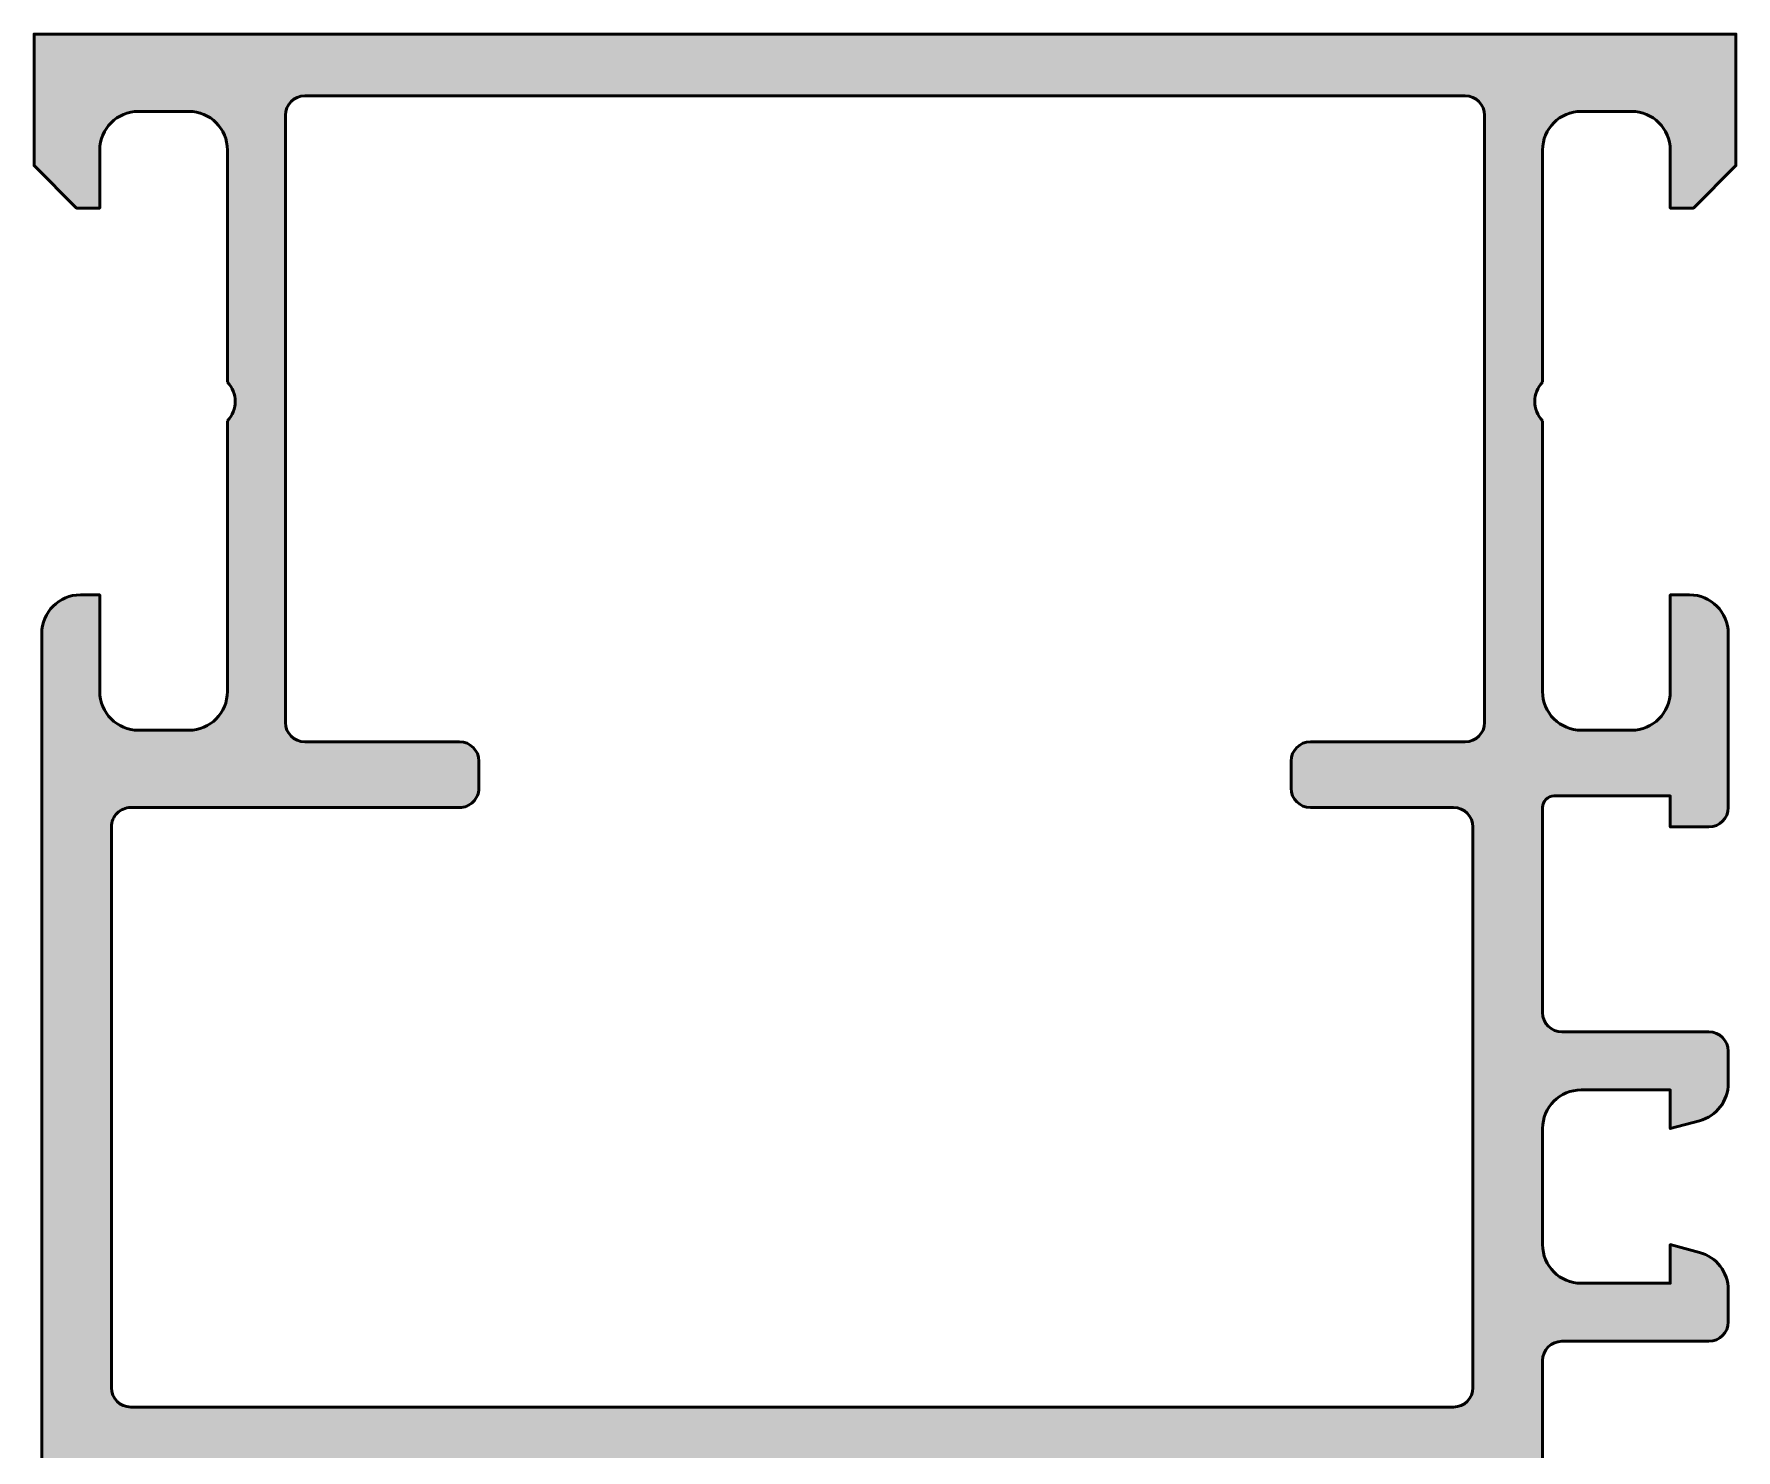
# Model space of a CAD drawing. Extents: x 0 to 74, y 0 to 90.
# Drawn here: x 0 to 44, y 53.39 to 90 of the extents above; entities that cross this region are included whole.
import ezdxf

# ---------------------------------------------------------------- set-up
doc = ezdxf.new("R2010")
doc.units = 0
doc.layers.add('0S-Alu contour', color=7, linetype='Continuous', lineweight=50)
doc.layers.add('0S-Alu hatch', color=252, linetype='Continuous', lineweight=25)

# ---------------------------------------------------------------- blocks, each defined once
blk = doc.blocks.new('438010__ECAD4B00_A0E6_4806_8A1F_C0FB9D9B6B73_')
at = {"layer": '0S-Alu hatch'}
h = blk.add_hatch(color=256, dxfattribs=at)
edge = h.paths.add_edge_path()
edge.add_line((42.29999999999995, 87), (42.29999999999995, 85.50000000000011))
edge.add_line((42.29999999999995, 85.50000000000011), (42.90000000000032, 85.5))
edge.add_line((42.90000000000032, 85.5), (44, 86.5999999999998))
edge.add_line((44, 86.5999999999998), (44, 90))
edge.add_line((44, 90), (0, 90))
edge.add_line((0, 90), (0, 86.5999999999998))
edge.add_line((0, 86.5999999999998), (1.099999999999909, 85.5))
edge.add_line((1.099999999999909, 85.5), (1.700000000000045, 85.5))
edge.add_line((1.700000000000045, 85.5), (1.700000000000045, 86.99999999999993))
edge.add_ellipse((2.700000000000102, 86.99999999999993), major_axis=(-1.000000000000057, 0), ratio=1, start_angle=270, end_angle=360, ccw=False)
edge.add_line((2.700000000000102, 88), (4.000000000000056, 88))
edge.add_ellipse((4.000000000000056, 87.00000000000006), major_axis=(-0.999999999999943, 0), ratio=1, start_angle=180, end_angle=270, ccw=False)
edge.add_line((5, 87.00000000000006), (5, 81))
edge.add_ellipse((4.474999999999972, 80.50000000000011), major_axis=(-0.7249999999999419, 0), ratio=1, start_angle=136.3971810272781, end_angle=223.6028189726956, ccw=False)
edge.add_line((4.99999999999977, 79.99999999999999), (5, 73.00000000000003))
edge.add_ellipse((4, 73), major_axis=(-1, 0), ratio=1, start_angle=90, end_angle=180, ccw=False)
edge.add_line((4, 72), (2.700000000000045, 72))
edge.add_ellipse((2.700000000000045, 73), major_axis=(-1, 0), ratio=1, start_angle=0, end_angle=90, ccw=False)
edge.add_line((1.700000000000045, 73), (1.700000000000045, 75.5))
edge.add_line((1.700000000000045, 75.5), (1.200000000000159, 75.5))
edge.add_arc((1.200000000000159, 74.49999999999989), 1.000000000000113, 90, 180)
edge.add_line((0.2000000000000455, 74.49999999999989), (0.2000000000000455, 52.49999999999989))
edge.add_ellipse((0.121163553457321, 52.23247940800757), major_axis=(-0.278895056326581, 0), ratio=1, start_angle=178.8354106259523, end_angle=253.5801235805245, ccw=False)
edge.add_line((0.40000099999952, 52.22681100000945), (0.4000009999999748, 51.77321700000824))
edge.add_ellipse((0.121132904356853, 51.76755634053132), major_axis=(-0.2789255417371002, 0), ratio=1, start_angle=106.42459455531471, end_angle=181.1628700728571, ccw=False)
edge.add_line((0.1999999999998197, 51.50001300000838), (0.1999999999998181, 49.62000200000011))
edge.add_arc((0.4999999999998863, 49.62000200000011), 0.3000000000000681, 180, 269.9999999999934)
edge.add_line((0.4999999999998514, 49.32000200000004), (1.479974319042548, 49.32000199999993))
edge.add_arc((1.479974319042582, 49.62000199999994), 0.3000000000000114, 269.9999999999934, 360)
edge.add_line((1.779974319042594, 49.62000199999994), (1.779974319042594, 52.37999999999971))
edge.add_ellipse((1.899974319042883, 52.37999999999971), major_axis=(-0.1200000000002888, 0), ratio=1, start_angle=270, end_angle=360, ccw=False)
edge.add_line((1.899974319042883, 52.5), (6.200000000000045, 52.5))
edge.add_ellipse((6.200000000000045, 52), major_axis=(-0.5, 0), ratio=1, start_angle=180, end_angle=270, ccw=False)
edge.add_line((6.700000000000045, 51.99999999999984), (6.699999999999818, 51.3000000000003))
edge.add_line((6.699999999999818, 51.3000000000003), (5.318504542377298, 48.90717967697264))
edge.add_arc((5.438119784648114, 48.83811978464838), 0.1381197846484845, 149.999999999994, 275.6225775508172)
edge.add_arc((4.961776758824556, 53.67660886184133), 4.999999999993799, 275.6225775508182, 342.2515836439318)
edge.add_ellipse((10.19999999999838, 51.99999999999373), major_axis=(-0.5000000000061561, 0), ratio=1, start_angle=270.000000000001, end_angle=342.2515836439327, ccw=False)
edge.add_line((10.19999999999837, 52.49999999999988), (28.99999999999938, 52.50000000000023))
edge.add_ellipse((28.9999999999994, 51.99999999999797), major_axis=(-0.5000000000022525, 0), ratio=1, start_angle=197.7484163560707, end_angle=270.00000000000205, ccw=False)
edge.add_arc((34.23822324117371, 53.67660886184594), 4.999999999998282, 197.7484163560699, 264.3774224492067)
edge.add_arc((33.76188021535182, 48.8381197846483), 0.1381197846484665, 264.3774224492057, 389.9999999999995)
edge.add_line((33.88149545762264, 48.90717967697254), (32.50000000000023, 51.30000000000006))
edge.add_line((32.50000000000023, 51.30000000000006), (32.5, 51.99999999999972))
edge.add_ellipse((33.00000000000011, 51.99999999999988), major_axis=(-0.5000000000001137, 0), ratio=1, start_angle=269.9999999999984, end_angle=360, ccw=False)
edge.add_line((33.00000000000013, 52.5), (37.30002568095716, 52.49999999999989))
edge.add_ellipse((37.30002568095716, 52.37999999999982), major_axis=(-0.1200000000000614, 0), ratio=1, start_angle=180, end_angle=270, ccw=False)
edge.add_line((37.42002568095723, 52.37999999999982), (37.42002568095723, 49.62000199999988))
edge.add_arc((37.72002568095718, 49.62000199999988), 0.2999999999999545, 180, 269.9999999999932)
edge.add_line((37.72002568095714, 49.32000199999993), (38.70000000000013, 49.32000199999982))
edge.add_arc((38.70000000000016, 49.62000199999988), 0.3000000000000682, 269.9999999999932, 360)
edge.add_line((39.00000000000023, 49.62000199999995), (38.99999999999977, 51.50001300000849))
edge.add_ellipse((39.07886709564274, 51.76755634053098), major_axis=(-0.2789255417366519, 0), ratio=1, start_angle=-1.1628700728791728, end_angle=73.57540544465758, ccw=False)
edge.add_line((38.79999900000007, 51.77321700000799), (38.79999900000007, 52.2268110000088))
edge.add_ellipse((39.07883644654321, 52.232479408007), major_axis=(-0.2788950563275195, 0), ratio=1, start_angle=-73.58012358052662, end_angle=1.1645893740616202, ccw=False)
edge.add_line((39.00000000000023, 52.50000000000023), (39, 55.69999999999995))
edge.add_ellipse((39.50000000000006, 55.69999999999999), major_axis=(-0.500000000000057, 0), ratio=1, start_angle=270, end_angle=360, ccw=False)
edge.add_line((39.50000000000006, 56.20000000000004), (43.29999999999984, 56.20000000000004))
edge.add_arc((43.29999999999984, 56.70000000000015), 0.5000000000001137, 270, 360)
edge.add_line((43.79999999999995, 56.70000000000015), (43.79999999999995, 57.53074922337439))
edge.add_arc((42.80000000000014, 57.53074922337439), 0.9999999999998151, 0, 74.99999999998917)
edge.add_line((43.05881904510279, 58.49667504966323), (42.29999999999995, 58.70000000000004))
edge.add_line((42.29999999999995, 58.70000000000004), (42.29999999999995, 57.70000000000004))
edge.add_line((42.29999999999995, 57.70000000000004), (40, 57.70000000000004))
edge.add_ellipse((40, 58.70000000000004), major_axis=(-1, 0), ratio=1, start_angle=0, end_angle=90, ccw=False)
edge.add_line((39, 58.70000000000004), (39, 61.7000000000001))
edge.add_ellipse((39.99999999999995, 61.7000000000001), major_axis=(-0.999999999999943, 0), ratio=1, start_angle=270, end_angle=360, ccw=False)
edge.add_line((39.99999999999995, 62.70000000000004), (42.29999999999995, 62.70000000000004))
edge.add_line((42.29999999999995, 62.70000000000004), (42.29999999999995, 61.69999999999982))
edge.add_line((42.29999999999995, 61.69999999999982), (43.05881904510255, 61.90332495033645))
edge.add_arc((42.8, 62.86925077662546), 0.9999999999999518, 285.0000000000028, 360)
edge.add_line((43.79999999999994, 62.86925077662547), (43.79999999999995, 63.69999999999999))
edge.add_arc((43.2999999999999, 63.69999999999999), 0.500000000000057, 0, 90)
edge.add_line((43.2999999999999, 64.20000000000005), (39.49999999999994, 64.20000000000005))
edge.add_ellipse((39.49999999999994, 64.69999999999997), major_axis=(-0.4999999999999432, 0), ratio=1, start_angle=0, end_angle=90, ccw=False)
edge.add_line((39, 64.69999999999997), (39, 70))
edge.add_ellipse((39.29999999999996, 70), major_axis=(-0.2999999999999545, 0), ratio=1, start_angle=270.00000000000273, end_angle=360, ccw=False)
edge.add_line((39.29999999999994, 70.29999999999995), (42.29999999999972, 70.30000000000007))
edge.add_line((42.29999999999972, 70.30000000000007), (42.29999999999995, 69.5))
edge.add_line((42.29999999999995, 69.5), (43.3, 69.5))
edge.add_arc((43.3, 69.99999999999994), 0.4999999999999432, 270, 360)
edge.add_line((43.79999999999995, 69.99999999999994), (43.79999999999995, 74.49999999999994))
edge.add_arc((42.79999999999989, 74.49999999999994), 1.000000000000056, 0, 90)
edge.add_line((42.79999999999989, 75.5), (42.29999999999995, 75.5))
edge.add_line((42.29999999999995, 75.5), (42.29999999999995, 72.99999999999994))
edge.add_ellipse((41.30000000000001, 72.99999999999994), major_axis=(-0.999999999999943, 0), ratio=1, start_angle=90.00000000000489, end_angle=180, ccw=False)
edge.add_line((41.30000000000009, 72), (40.0000000000002, 71.99999999999989))
edge.add_ellipse((40.00000000000011, 73), major_axis=(-1.000000000000113, 0), ratio=1, start_angle=0, end_angle=90.00000000000489, ccw=False)
edge.add_line((39, 73), (39, 80))
edge.add_ellipse((39.52500000000004, 80.49999999999989), major_axis=(-0.7249999999999464, 0), ratio=1, start_angle=-43.60281897272017, end_angle=43.602818972695275, ccw=False)
edge.add_line((39.00000000000022, 81), (39, 87.00000000000009))
edge.add_ellipse((39.99999999999989, 87.00000000000011), major_axis=(-0.9999999999998863, 0), ratio=1, start_angle=270, end_angle=360, ccw=False)
edge.add_line((39.99999999999989, 88), (41.29999999999995, 88))
edge.add_ellipse((41.29999999999995, 87), major_axis=(-1, 0), ratio=1, start_angle=180, end_angle=270, ccw=False)
edge = h.paths.add_edge_path()
edge.add_arc((10.9999999999999, 70.49999999999993), 0.5000000000000427, 269.9999999999988, 360)
edge.add_line((11.49999999999995, 70.49999999999989), (11.49999999999995, 71.19999999999999))
edge.add_arc((10.99999999999989, 71.19999999999999), 0.500000000000057, 0, 90)
edge.add_line((10.99999999999989, 71.70000000000005), (7.00000000000017, 71.70000000000005))
edge.add_ellipse((7.00000000000017, 72.20000000000022), major_axis=(-0.5000000000001706, 0), ratio=1, start_angle=0, end_angle=90, ccw=False)
edge.add_line((6.5, 72.20000000000022), (6.5, 87.89999999999986))
edge.add_ellipse((7, 87.89999999999986), major_axis=(-0.5, 0), ratio=1, start_angle=270.0000000000002, end_angle=360, ccw=False)
edge.add_line((6.999999999999998, 88.39999999999986), (36.99999999999994, 88.39999999999998))
edge.add_ellipse((36.99999999999994, 87.89999999999992), major_axis=(-0.500000000000057, 0), ratio=1, start_angle=180, end_angle=270, ccw=False)
edge.add_line((37.5, 87.89999999999992), (37.5, 72.19999999999997))
edge.add_ellipse((36.99999999999994, 72.19999999999997), major_axis=(-0.500000000000057, 0), ratio=1, start_angle=90, end_angle=180, ccw=False)
edge.add_line((36.99999999999994, 71.69999999999993), (32.9999999999997, 71.69999999999993))
edge.add_arc((32.9999999999997, 71.20000000000006), 0.4999999999998721, 90, 180)
edge.add_line((32.49999999999983, 71.2000000000002), (32.49999999999959, 70.50000000000021))
edge.add_arc((32.99999999999965, 70.50000000000007), 0.500000000000057, 180, 270)
edge.add_line((32.99999999999965, 70.00000000000001), (36.70000000000005, 70))
edge.add_ellipse((36.70000000000005, 69.5), major_axis=(-0.5, 0), ratio=1, start_angle=180, end_angle=270, ccw=False)
edge.add_line((37.20000000000005, 69.5), (37.20000000000005, 55))
edge.add_ellipse((36.70000000000016, 55), major_axis=(-0.4999999999998864, 0), ratio=1, start_angle=90, end_angle=180, ccw=False)
edge.add_line((36.70000000000016, 54.50000000000011), (2.500000000000113, 54.49999999999988))
edge.add_ellipse((2.500000000000113, 55), major_axis=(-0.5000000000001137, 0), ratio=1, start_angle=0, end_angle=90, ccw=False)
edge.add_line((2, 55), (2, 69.49999999999983))
edge.add_ellipse((2.50000000000017, 69.49999999999983), major_axis=(-0.5000000000001706, 0), ratio=1, start_angle=269.99999999999926, end_angle=360, ccw=False)
edge.add_line((2.500000000000177, 70), (10.99999999999989, 69.99999999999989))
at = {"layer": '0S-Alu contour', "color": 7}
for points in [[(42.29999999999995, 87), (42.29999999999995, 85.50000000000011), (42.90000000000032, 85.5), (44, 86.5999999999998), (44, 90), (0, 90), (0, 86.5999999999998), (1.099999999999909, 85.5), (1.700000000000045, 85.5), (1.700000000000045, 86.99999999999993)], [(2.700000000000102, 88), (4.000000000000056, 88)], [(6.999999999999998, 88.39999999999986), (36.99999999999994, 88.39999999999998)], [(39.99999999999989, 88), (41.29999999999995, 88)], [(6.5, 72.20000000000022), (6.5, 87.89999999999986)], [(37.5, 87.89999999999992), (37.5, 72.19999999999997)], [(5, 87.00000000000006), (5, 81)], [(39.00000000000022, 81), (39, 87.00000000000009)], [(4.99999999999977, 79.99999999999999), (5, 73.00000000000003)], [(39, 73), (39, 80)], [(1.700000000000045, 73), (1.700000000000045, 75.5), (1.200000000000159, 75.5)], [(42.79999999999989, 75.5), (42.29999999999995, 75.5), (42.29999999999995, 72.99999999999994)], [(0.2000000000000455, 74.49999999999989), (0.2000000000000455, 52.49999999999989)], [(43.79999999999995, 69.99999999999994), (43.79999999999995, 74.49999999999994)], [(4, 72), (2.700000000000045, 72)], [(41.30000000000009, 72), (40.0000000000002, 71.99999999999989)], [(10.99999999999989, 71.70000000000005), (7.00000000000017, 71.70000000000005)], [(36.99999999999994, 71.69999999999993), (32.9999999999997, 71.69999999999993)], [(11.49999999999995, 70.49999999999989), (11.49999999999995, 71.19999999999999)], [(32.49999999999983, 71.2000000000002), (32.49999999999959, 70.50000000000021)], [(2.500000000000177, 70), (10.99999999999989, 69.99999999999989)], [(32.99999999999965, 70.00000000000001), (36.70000000000005, 70)], [(39, 64.69999999999997), (39, 70)], [(39.29999999999994, 70.29999999999995), (42.29999999999972, 70.30000000000007), (42.29999999999995, 69.5), (43.3, 69.5)], [(2, 55), (2, 69.49999999999983)], [(37.20000000000005, 69.5), (37.20000000000005, 55)], [(43.2999999999999, 64.20000000000005), (39.49999999999994, 64.20000000000005)], [(43.79999999999994, 62.86925077662547), (43.79999999999995, 63.69999999999999)], [(39.99999999999995, 62.70000000000004), (42.29999999999995, 62.70000000000004), (42.29999999999995, 61.69999999999982), (43.05881904510255, 61.90332495033645)], [(39, 58.70000000000004), (39, 61.7000000000001)], [(43.05881904510279, 58.49667504966323), (42.29999999999995, 58.70000000000004), (42.29999999999995, 57.70000000000004), (40, 57.70000000000004)], [(43.79999999999995, 56.70000000000015), (43.79999999999995, 57.53074922337439)], [(39.50000000000006, 56.20000000000004), (43.29999999999984, 56.20000000000004)], [(39.00000000000023, 52.50000000000023), (39, 55.69999999999995)], [(36.70000000000016, 54.50000000000011), (2.500000000000113, 54.49999999999988)], [(1.779974319042594, 49.62000199999994), (1.779974319042594, 52.37999999999971)], [(1.899974319042883, 52.5), (6.200000000000045, 52.5)], [(10.19999999999837, 52.49999999999988), (28.99999999999938, 52.50000000000023)], [(33.00000000000013, 52.5), (37.30002568095716, 52.49999999999989)], [(37.42002568095723, 52.37999999999982), (37.42002568095723, 49.62000199999988)], [(0.40000099999952, 52.22681100000945), (0.4000009999999748, 51.77321700000824)], [(6.700000000000045, 51.99999999999984), (6.699999999999818, 51.3000000000003), (5.318504542377298, 48.90717967697264)], [(33.88149545762264, 48.90717967697254), (32.50000000000023, 51.30000000000006), (32.5, 51.99999999999972)], [(38.79999900000007, 51.77321700000799), (38.79999900000007, 52.2268110000088)], [(0.1999999999998197, 51.50001300000838), (0.1999999999998181, 49.62000200000011)], [(39.00000000000023, 49.62000199999995), (38.99999999999977, 51.50001300000849)], [(0.4999999999998514, 49.32000200000004), (1.479974319042548, 49.32000199999993)], [(37.72002568095714, 49.32000199999993), (38.70000000000013, 49.32000199999982)]]:
    blk.add_lwpolyline(points, dxfattribs=at)
at = {"layer": '0S-Alu contour', "color": 7, "extrusion": (0, 0, -1)}
for centre, radius, start, end in [((-4.000000000000056, 87.00000000000006), 0.999999999999943, 90, 180), ((-7, 87.89999999999986), 0.5, 0, 89.9999999999998), ((-36.99999999999994, 87.89999999999992), 0.500000000000057, 90, 180), ((-39.99999999999989, 87.00000000000011), 0.9999999999998863, 0, 90), ((-41.29999999999995, 87), 1, 90, 180), ((-2.700000000000102, 86.99999999999993), 1.000000000000057, 0, 90), ((-4.474999999999972, 80.50000000000011), 0.7249999999999419, 136.3971810273044, 223.6028189727219), ((-39.52500000000004, 80.49999999999989), 0.7249999999999464, 316.3971810273047, 43.60281897272027), ((-2.700000000000045, 73), 1, 270, 0), ((-4, 73), 1, 180, 270), ((-40.00000000000011, 73), 1.000000000000113, 269.9999999999951, 0), ((-41.30000000000001, 72.99999999999994), 0.999999999999943, 180, 269.9999999999951), ((-7.00000000000017, 72.20000000000022), 0.5000000000001706, 270, 0), ((-36.99999999999994, 72.19999999999997), 0.500000000000057, 180, 270), ((-2.50000000000017, 69.49999999999983), 0.5000000000001706, 0, 90.00000000000075), ((-36.70000000000005, 69.5), 0.5, 90, 180), ((-39.29999999999996, 70), 0.2999999999999545, 0, 89.99999999999729), ((-39.49999999999994, 64.69999999999997), 0.4999999999999432, 270, 0), ((-39.99999999999995, 61.7000000000001), 0.999999999999943, 0, 90), ((-40, 58.70000000000004), 1, 270, 0), ((-39.50000000000006, 55.69999999999999), 0.500000000000057, 0, 90), ((-2.500000000000113, 55), 0.5000000000001137, 270, 0), ((-36.70000000000016, 55), 0.4999999999998864, 180, 270), ((-0.121163553457321, 52.23247940800757), 0.278895056326581, 106.4198764194755, 181.1645893740477), ((-1.899974319042883, 52.37999999999971), 0.1200000000002888, 0, 90), ((-6.200000000000045, 52), 0.5, 90, 180), ((-10.19999999999838, 51.99999999999373), 0.5000000000061561, 17.7484163560673, 89.99999999999898), ((-28.9999999999994, 51.99999999999797), 0.5000000000022525, 89.99999999999797, 162.2515836439293), ((-33.00000000000011, 51.99999999999988), 0.5000000000001137, 0, 90.0000000000016), ((-37.30002568095716, 52.37999999999982), 0.1200000000000614, 90, 180), ((-39.07883644654321, 52.232479408007), 0.2788950563275195, 358.8354106259384, 73.58012358052665), ((-0.121132904356853, 51.76755634053132), 0.2789255417371003, 178.8371299271429, 253.5754054446853), ((-39.07886709564274, 51.76755634053098), 0.2789255417366519, 286.4245945553424, 1.162870072879329)]:
    blk.add_arc(centre, radius, start, end, dxfattribs=at)
at = {"layer": '0S-Alu contour', "color": 7}
for centre, radius, start, end in [((1.200000000000159, 74.49999999999989), 1.000000000000113, 90, 180), ((42.79999999999989, 74.49999999999994), 1.000000000000056, 0, 90), ((10.99999999999989, 71.19999999999999), 0.500000000000057, 0, 90), ((32.9999999999997, 71.20000000000006), 0.4999999999998721, 90, 180), ((10.9999999999999, 70.49999999999993), 0.5000000000000427, 269.9999999999988, 0), ((32.99999999999965, 70.50000000000007), 0.500000000000057, 180, 270), ((43.3, 69.99999999999994), 0.4999999999999432, 270, 0), ((43.2999999999999, 63.69999999999999), 0.500000000000057, 0, 90), ((42.8, 62.86925077662546), 0.9999999999999518, 285.0000000000028, 0), ((42.80000000000014, 57.53074922337439), 0.9999999999998151, 0, 74.99999999998917), ((43.29999999999984, 56.70000000000015), 0.5000000000001137, 270, 0), ((4.961776758824556, 53.67660886184133), 4.999999999993799, 275.6225775508182, 342.2515836439318), ((34.23822324117371, 53.67660886184594), 4.999999999998282, 197.7484163560699, 264.3774224492067), ((0.4999999999998863, 49.62000200000011), 0.3000000000000681, 180, 269.9999999999934), ((1.479974319042582, 49.62000199999994), 0.3000000000000114, 269.9999999999934, 0), ((37.72002568095718, 49.62000199999988), 0.2999999999999545, 180, 269.9999999999932), ((38.70000000000016, 49.62000199999988), 0.3000000000000682, 269.9999999999932, 0), ((5.438119784648114, 48.83811978464838), 0.1381197846484845, 149.999999999994, 275.6225775508172), ((33.76188021535182, 48.8381197846483), 0.1381197846484665, 264.3774224492057, 29.99999999999941)]:
    blk.add_arc(centre, radius, start, end, dxfattribs=at)
blk = doc.blocks.new('439010__B7EE0E41_8C97_4FFB_8843_5159AACB8B08_')
at = {"layer": '0S-Alu contour', "color": 7}
blk.add_blockref('438010__ECAD4B00_A0E6_4806_8A1F_C0FB9D9B6B73_', (0, 0), dxfattribs=at)

msp = doc.modelspace()

# ---------------------------------------------------------------- block references
at = {"layer": '0S-Alu contour', "color": 7}
msp.add_blockref('439010__B7EE0E41_8C97_4FFB_8843_5159AACB8B08_', (0, 0), dxfattribs=at)

doc.saveas('drawing.dxf')
